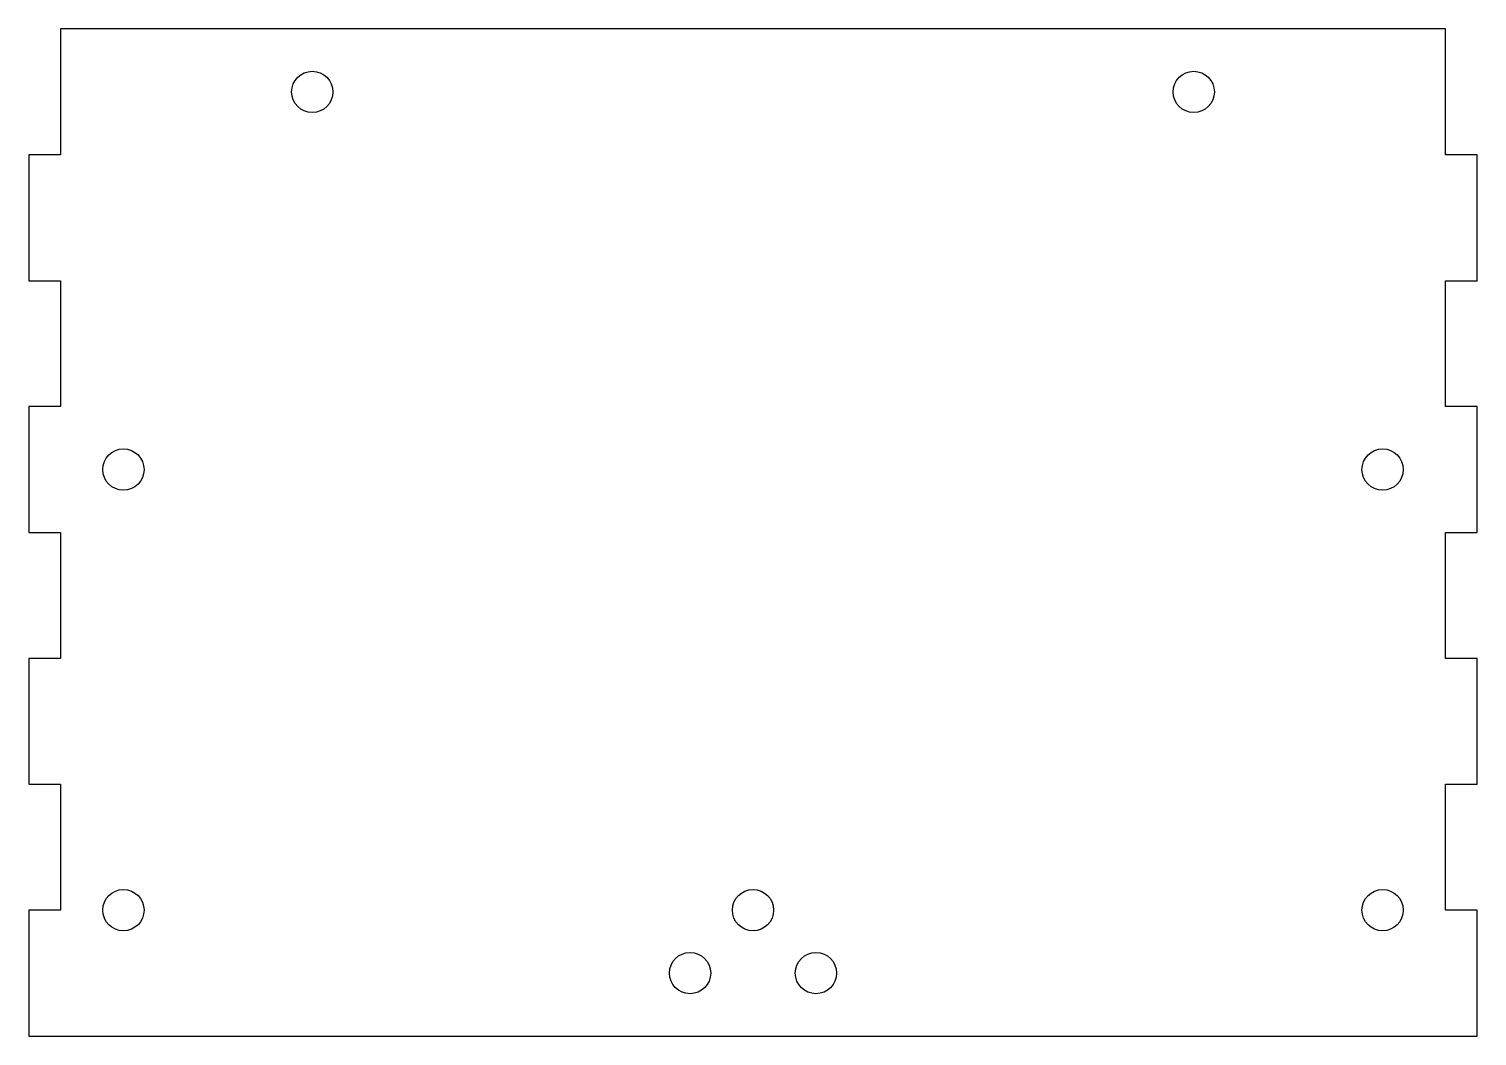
# Model space of a CAD drawing. Header units: inches. Extents: x -64.8 to -59.05, y -20.95 to -16.95.
import ezdxf

# ---------------------------------------------------------------- set-up
doc = ezdxf.new("R2010")
doc.units = ezdxf.units.IN
doc.header["$MEASUREMENT"] = 0

msp = doc.modelspace()

# ---------------------------------------------------------------- linework, layer by layer
at = {"color": 7, "linetype": 'Continuous', "lineweight": 25}
for p, q in [((-64.6701, -16.9454), (-64.6701, -17.4454)), ((-59.1701, -16.9454), (-64.6701, -16.9454)), ((-59.1701, -17.4454), (-59.1701, -16.9454)), ((-64.7951, -17.4454), (-64.7951, -17.9454)), ((-64.6701, -17.4454), (-64.7951, -17.4454)), ((-59.0451, -17.4454), (-59.1701, -17.4454)), ((-59.0451, -17.9454), (-59.0451, -17.4454)), ((-64.7951, -17.9454), (-64.6701, -17.9454)), ((-64.6701, -17.9454), (-64.6701, -18.4454)), ((-59.1701, -17.9454), (-59.0451, -17.9454)), ((-59.1701, -18.4454), (-59.1701, -17.9454)), ((-64.7951, -18.4454), (-64.7951, -18.9454)), ((-64.6701, -18.4454), (-64.7951, -18.4454)), ((-59.0451, -18.4454), (-59.1701, -18.4454)), ((-59.0451, -18.9454), (-59.0451, -18.4454)), ((-64.7951, -18.9454), (-64.6701, -18.9454)), ((-64.6701, -18.9454), (-64.6701, -19.4454)), ((-59.1701, -18.9454), (-59.0451, -18.9454)), ((-59.1701, -19.4454), (-59.1701, -18.9454)), ((-64.7951, -19.4454), (-64.7951, -19.9454)), ((-64.6701, -19.4454), (-64.7951, -19.4454)), ((-59.0451, -19.4454), (-59.1701, -19.4454)), ((-59.0451, -19.9454), (-59.0451, -19.4454)), ((-64.7951, -19.9454), (-64.6701, -19.9454)), ((-64.6701, -19.9454), (-64.6701, -20.4454)), ((-59.1701, -19.9454), (-59.0451, -19.9454)), ((-59.1701, -20.4454), (-59.1701, -19.9454)), ((-64.6701, -20.4454), (-64.7951, -20.4454)), ((-64.7951, -20.4454), (-64.7951, -20.9454)), ((-59.0451, -20.4454), (-59.1701, -20.4454)), ((-59.0451, -20.9454), (-59.0451, -20.4454)), ((-64.7951, -20.9454), (-59.0451, -20.9454))]:
    msp.add_line(p, q, dxfattribs=at)
for centre in [(-63.6701, -17.1954), (-60.1701, -17.1954), (-64.4201, -18.6954), (-59.4201, -18.6954), (-64.4201, -20.4454), (-61.9201, -20.4454), (-59.4201, -20.4454), (-62.1701, -20.6954), (-61.6701, -20.6954)]:
    msp.add_circle(centre, 0.082, dxfattribs=at)

doc.saveas('drawing.dxf')
